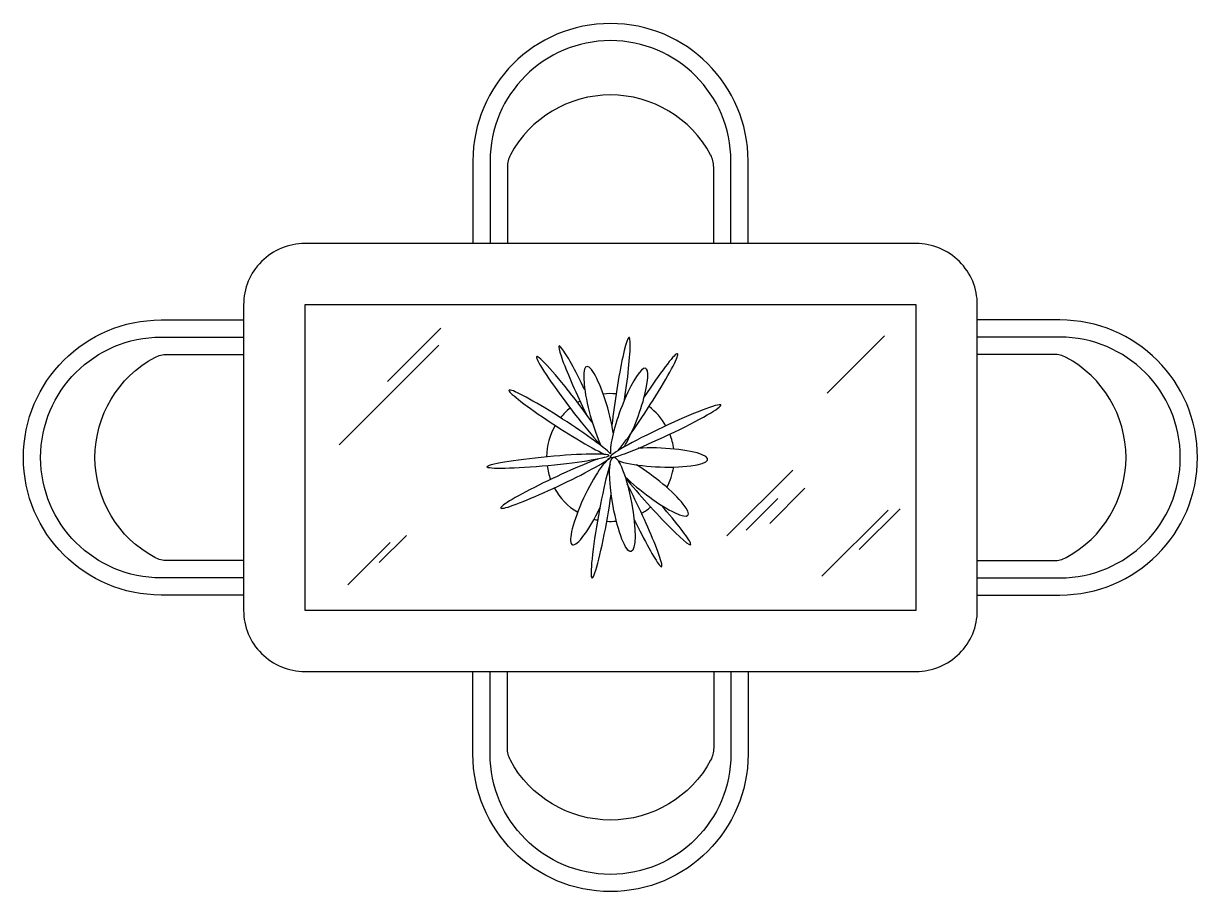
# Model space of a CAD drawing. Header units: millimetres. Extents: x -973.08 to -971.16, y 2631.99 to 2633.41.
import ezdxf

# ---------------------------------------------------------------- set-up
doc = ezdxf.new("R2010")
doc.units = ezdxf.units.MM
doc.header["$LTSCALE"] = 10
doc.layers.add('Móveis_mesas', color=2, linetype='Continuous')

msp = doc.modelspace()

# ---------------------------------------------------------------- linework, layer by layer
at = {"layer": 'Móveis_mesas', "color": 1}
for p, q in [((-972.4874, 2632.8241), (-972.4001, 2632.9115)), ((-971.7681, 2632.8052), (-971.6742, 2632.8991)), ((-972.566, 2632.7208), (-972.403, 2632.8839)), ((-971.932, 2632.5717), (-971.8245, 2632.6792)), ((-971.8621, 2632.592), (-971.8046, 2632.6495)), ((-971.849, 2632.6328), (-971.9007, 2632.5811)), ((-971.7768, 2632.5055), (-971.6684, 2632.614)), ((-971.7156, 2632.5492), (-971.6487, 2632.6161)), ((-972.5523, 2632.4916), (-972.483, 2632.5609)), ((-972.5008, 2632.5279), (-972.4562, 2632.5725))]:
    msp.add_line(p, q, dxfattribs=at)
at = {"layer": 'Móveis_mesas'}
for points in [[(-971.8975, 2633.0499), (-971.8975, 2633.185, 1), (-972.3475, 2633.185), (-972.3475, 2633.0499)], [(-972.7225, 2632.4749), (-972.8576, 2632.4749, -1), (-972.8576, 2632.9249), (-972.7225, 2632.9249)], [(-971.5225, 2632.4749), (-971.3874, 2632.4749, 1), (-971.3874, 2632.9249), (-971.5225, 2632.9249)], [(-971.8975, 2632.3499), (-971.8975, 2632.2148, -1), (-972.3475, 2632.2148), (-972.3475, 2632.3499)]]:
    msp.add_lwpolyline(points, format="xyb", dxfattribs=at)
at = {"layer": 'Móveis_mesas', "color": 1}
for points in [[(-971.9256, 2633.0499), (-971.9256, 2633.185, 1), (-972.3194, 2633.185), (-972.3194, 2633.0499)], [(-971.9537, 2633.0499), (-971.9537, 2633.1751, 0.123742), (-971.9587, 2633.1951, 0.598296), (-972.2862, 2633.1951, 0.123742), (-972.2912, 2633.1751), (-972.2912, 2633.0499)], [(-972.7225, 2632.503), (-972.8576, 2632.503, -1), (-972.8576, 2632.8968), (-972.7225, 2632.8968)], [(-971.5225, 2632.503), (-971.3874, 2632.503, 1), (-971.3874, 2632.8968), (-971.5225, 2632.8968)], [(-972.7225, 2632.5312), (-972.8477, 2632.5312, -0.123742), (-972.8677, 2632.5362, -0.598296), (-972.8677, 2632.8637, -0.123742), (-972.8477, 2632.8687), (-972.7225, 2632.8687)], [(-971.5225, 2632.5312), (-971.3972, 2632.5312, 0.123742), (-971.3773, 2632.5362, 0.598296), (-971.3773, 2632.8637, 0.123742), (-971.3972, 2632.8687), (-971.5225, 2632.8687)], [(-971.9256, 2632.3499), (-971.9256, 2632.2148, -1), (-972.3194, 2632.2148), (-972.3194, 2632.3499)], [(-971.9537, 2632.3499), (-971.9537, 2632.2247, -0.123742), (-971.9587, 2632.2047, -0.598296), (-972.2862, 2632.2047, -0.123742), (-972.2912, 2632.2247), (-972.2912, 2632.3499)]]:
    msp.add_lwpolyline(points, format="xyb", dxfattribs=at)
at = {"layer": 'Móveis_mesas'}
msp.add_lwpolyline([(-972.6225, 2632.3499), (-971.6225, 2632.3499, 0.414214), (-971.5225, 2632.4499), (-971.5225, 2632.9499, 0.414214), (-971.6225, 2633.0499), (-972.6225, 2633.0499, 0.414214), (-972.7225, 2632.9499), (-972.7225, 2632.4499, 0.414214)], format="xyb", close=True, dxfattribs=at)
at = {"layer": 'Móveis_mesas', "color": 1}
msp.add_lwpolyline([(-972.6225, 2632.4499), (-971.6225, 2632.4499), (-971.6225, 2632.9499), (-972.6225, 2632.9499)], close=True, dxfattribs=at)
for start, end in [(118.4069, 120.8582), (84.9937, 96.5063), (75.7198, 76.6818), (129.1895, 141.5111), (29.8019, 52.9142), (149.8271, 179.1657), (7.6378, 21.4866), (187.494, 200.1359), (332.0512, 351.4496), (208.4425, 239.0967), (299.0994, 309.0518), (255.0593, 258.3838), (266.707, 275.2357)]:
    msp.add_arc((-972.1225, 2632.6999), 0.1045, start, end, dxfattribs=at)
for centre, major_axis, ratio, start_param, end_param in [((-972.1067, 2632.7973), (0.0147, 0.099), 0.075778, 4.701072, 8.33168), ((-972.1639, 2632.7919), (-0.0427, 0.0906), 0.075778, 4.888746, 8.045791), ((-972.1824, 2632.7854), (-0.0608, 0.0795), 0.075778, 4.296299, 8.809257), ((-972.067, 2632.7855), (0.0542, 0.0842), 0.075778, 3.67666, 7.739939), ((-972.1408, 2632.773), (-0.0208, 0.0758), 0.195692, 4.215806, 8.590586), ((-972.092, 2632.7719), (0.0271, 0.0738), 0.195692, 3.947329, 9.022809), ((-972.2042, 2632.7559), (-0.0842, 0.0542), 0.075778, 3.443179, 8.910776), ((-972.0327, 2632.743), (0.0906, 0.0427), 0.075778, 3.479471, 9.720255), ((-972.042, 2632.6999), (0.0786, -0.003), 0.195692, 3.669806, 8.323414), ((-972.2114, 2632.6599), (-0.0906, -0.0427), 0.075778, 3.82251, 9.198289), ((-972.1518, 2632.6284), (-0.0332, -0.0713), 0.195692, 3.354294, 7.791596), ((-972.1352, 2632.6013), (-0.0175, -0.0986), 0.075778, 3.632777, 8.2616), ((-972.0578, 2632.6537), (0.0622, -0.0481), 0.195692, 4.150862, 8.364474), ((-972.058, 2632.6316), (0.0668, -0.0745), 0.075778, 4.15617, 7.657719), ((-972.0816, 2632.6119), (0.0427, -0.0906), 0.075778, 4.813593, 8.329949)]:
    msp.add_ellipse(centre, major_axis=major_axis, ratio=ratio, start_param=start_param, end_param=end_param, dxfattribs=at)
for centre, major_axis, ratio in [((-972.2249, 2632.694), (-0.0997, -0.0094), 0.075778), ((-972.1032, 2632.6232), (0.0144, -0.0773), 0.195692)]:
    msp.add_ellipse(centre, major_axis=major_axis, ratio=ratio, dxfattribs=at)

doc.saveas('drawing.dxf')
